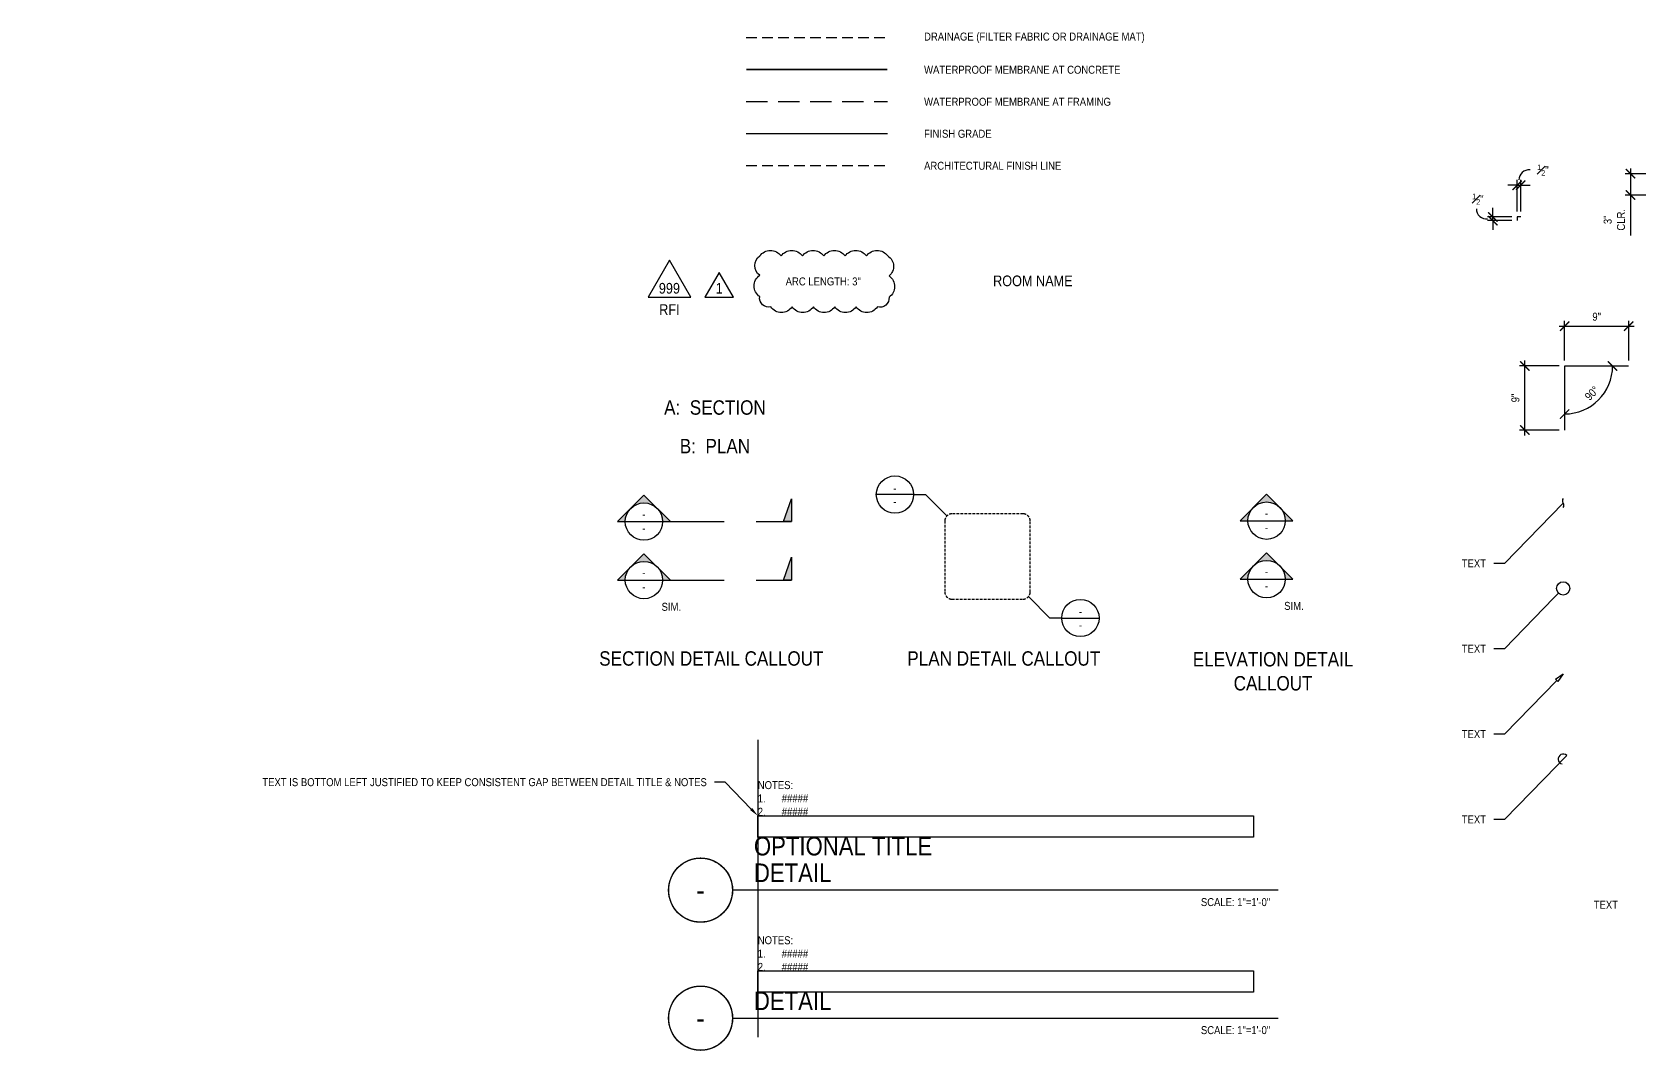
# Model space of a CAD drawing. Header units: inches. Extents: x -2661 to 42767, y -1222 to 9099.
# Drawn here: x 9512.8 to 9738.8, y 1548.8 to 1692.1 of the extents above; entities that cross this region are included whole.
import ezdxf
from ezdxf import colors
from ezdxf.entities.mleader import LeaderData, LeaderLine
from ezdxf.enums import TextEntityAlignment as Align
from ezdxf.math import Vec2, Vec3

# ---------------------------------------------------------------- set-up
doc = ezdxf.new("R2010")
doc.units = ezdxf.units.IN
doc.header["$LTSCALE"] = 12
doc.header["$MEASUREMENT"] = 0
doc.header["$PDMODE"] = 3
for name, pattern in [('HIDDEN', [0.375, 0.25, -0.125]), ('HIDDEN2', [0.1875, 0.125, -0.0625]), ('PHANTOM2', [1.25, 0.625, -0.125, 0.125, -0.125, 0.125, -0.125])]:
    doc.linetypes.add(name, pattern=pattern)
doc.layers.get('0').update_dxf_attribs({"linetype": 'CONTINUOUS'})
doc.layers.get('DefPoints').update_dxf_attribs({"color": 251, "linetype": 'CONTINUOUS'})
doc.layers.add('DESIGNER COMMENTS', color=221, linetype='CONTINUOUS', plot=False)
for name, color, linetype in [('S-ANNO-DIMS', 2, 'CONTINUOUS'), ('S-ANNO-NOTE', 4, 'CONTINUOUS'), ('S-ANNO-NOTE-EXIST', 251, 'CONTINUOUS'), ('S-ANNO-SYMB', 4, 'CONTINUOUS'), ('S-ARCH-FINISHES', 1, 'HIDDEN2'), ('S-DETL-SYMB', 4, 'CONTINUOUS'), ('S-GRADE', 3, 'CONTINUOUS'), ('S-MEMBRANE', 6, 'HIDDEN'), ('S-REV-1', 2, 'CONTINUOUS'), ('S-REV-DELTA', 2, 'CONTINUOUS'), ('S-ROOM-NAME', 251, 'CONTINUOUS')]:
    doc.layers.add(name, color=color, linetype=linetype)
doc.layers.add('S-ANNO-NONPLOT', color=253, linetype='CONTINUOUS', plot=False, transparency=0.5)
doc.styles.add('Arial', font='arial.ttf', dxfattribs={"width": 0.85})
doc.dimstyles.new('DIM-12_Se', dxfattribs={"dimscale": 12, "dimtxt": 0.09375, "dimasz": 0.109375, "dimexe": 0.0625, "dimexo": 0.0625, "dimgap": 0.0625, "dimtad": 1, "dimdec": 4, "dimzin": 11, "dimdsep": 46, "dimlunit": 4, "dimtxsty": 'Arial', "dimblk": 'ARCHTICK', "dimcen": 0.125, "dimdle": 0.0625, "dimclrd": 256, "dimclre": 256, "dimclrt": 4, "dimadec": 0, "dimazin": 0, "dimtfac": 0.75, "dimtdec": 4, "dimtmove": 0, "dimatfit": 3, "dimfxl": 1, "dimfrac": 1, "dimtolj": 1, "dimtzin": 0, "dimarcsym": 0})

# ---------------------------------------------------------------- blocks, each defined once
blk = doc.blocks.new('_ARCHTICK')
at = {"color": 0, "linetype": 'ByBlock', "const_width": 0.15}
blk.add_lwpolyline([(-0.5, -0.5), (0.5, 0.5)], dxfattribs=at)
blk = doc.blocks.new('*D733')
at = {"layer": 'DefPoints', "color": 0, "transparency": 16777216}
for p in [(9718.15, 1666.08), (9721.57, 1666.08), (9721.57, 1665.58)]:
    blk.add_point(p, dxfattribs=at)
at = {"layer": 'S-ANNO-DIMS', "lineweight": -2, "transparency": 16777216}
for p, q in [((9720.82, 1666.08), (9717.4, 1666.08)), ((9718.15, 1666.08), (9718.15, 1667.39)), ((9718.15, 1665.58), (9718.15, 1666.08)), ((9720.82, 1665.58), (9717.4, 1665.58)), ((9718.15, 1665.58), (9718.15, 1664.27))]:
    blk.add_line(p, q, dxfattribs=at)
at = {"layer": 'S-ANNO-DIMS', "lineweight": -2, "transparency": 16777216, "xscale": 1.3125, "yscale": 1.3125, "zscale": 1.3125}
for p, rotation in [((9718.15, 1666.08), 270), ((9718.15, 1665.58), 90)]:
    blk.add_blockref('_ARCHTICK', p, dxfattribs=dict(at, rotation=rotation))
blk = doc.blocks.new('*D734')
at = {"layer": 'DefPoints', "color": 0, "transparency": 16777216}
for p in [(9722.07, 1670.54), (9721.57, 1666.08), (9722.07, 1666.08)]:
    blk.add_point(p, dxfattribs=at)
at = {"layer": 'S-ANNO-DIMS', "lineweight": -2, "transparency": 16777216}
for p, q in [((9721.57, 1670.54), (9720.26, 1670.54)), ((9721.57, 1666.83), (9721.57, 1671.29)), ((9721.57, 1670.54), (9722.07, 1670.54)), ((9722.07, 1666.83), (9722.07, 1671.29)), ((9722.07, 1670.54), (9723.38, 1670.54))]:
    blk.add_line(p, q, dxfattribs=at)
at = {"layer": 'S-ANNO-DIMS', "lineweight": -2, "transparency": 16777216, "xscale": 1.3125, "yscale": 1.3125, "zscale": 1.3125}
blk.add_blockref('_ARCHTICK', (9721.57, 1670.54), dxfattribs=at)
at = {"layer": 'S-ANNO-DIMS', "lineweight": -2, "transparency": 16777216, "xscale": 1.3125, "yscale": 1.3125, "zscale": 1.3125, "rotation": 180}
blk.add_blockref('_ARCHTICK', (9722.07, 1670.54), dxfattribs=at)
blk = doc.blocks.new('_Integral')
at = {"color": 0, "linetype": 'ByBlock', "lineweight": -2}
for centre, start, end in [((0.44, -0.09), 102, 168), ((-0.44, 0.09), 282, 348)]:
    blk.add_arc(centre, 0.454, start, end, dxfattribs=at)
blk = doc.blocks.new('_DotBlank')
at = {"color": 0, "lineweight": -2}
blk.add_line((-0.5, 0), (-1, 0), dxfattribs=at)
blk.add_circle((0, 0), 0.5, dxfattribs=at)
blk = doc.blocks.new('_ClosedBlank')
at = {"color": 0, "linetype": 'ByBlock', "lineweight": -2}
for p, q in [((-1, 0.17), (0, 0)), ((-1, 0.17), (-1, -0.17)), ((0, 0), (-1, -0.17))]:
    blk.add_line(p, q, dxfattribs=at)
blk = doc.blocks.new('ARROW-LOOP')
at = {"color": 0}
blk.add_lwpolyline([(-1.81, 0), (0.54, 0, 1.317177), (-0.46, -0.28)], format="xyb", dxfattribs=at)
blk = doc.blocks.new('*D739')
at = {"layer": 'DefPoints', "color": 0, "transparency": 16777216}
for p in [(9722.65, 1645.13), (9728.25, 1645.13), (9728.25, 1636.13)]:
    blk.add_point(p, dxfattribs=at)
at = {"layer": 'S-ANNO-DIMS', "lineweight": -2, "transparency": 16777216}
for p, q in [((9722.65, 1635.38), (9722.65, 1645.88)), ((9727.5, 1645.13), (9721.9, 1645.13)), ((9727.5, 1636.13), (9721.9, 1636.13))]:
    blk.add_line(p, q, dxfattribs=at)
at = {"layer": 'S-ANNO-DIMS', "lineweight": -2, "transparency": 16777216, "xscale": 1.3125, "yscale": 1.3125, "zscale": 1.3125}
for p, rotation in [((9722.65, 1645.13), 90), ((9722.65, 1636.13), 270)]:
    blk.add_blockref('_ARCHTICK', p, dxfattribs=dict(at, rotation=rotation))
at = {"layer": 'S-ANNO-DIMS', "color": 4, "transparency": 16777216, "insert": (9721.33, 1640.63), "char_height": 1.125, "attachment_point": 5, "rotation": 90, "style": 'Arial'}
blk.add_mtext('\\A1;9"', dxfattribs=at)
blk = doc.blocks.new('*D740')
at = {"layer": 'DefPoints', "color": 0, "transparency": 16777216}
for p in [(9737.25, 1650.73), (9728.25, 1645.13), (9737.25, 1645.13)]:
    blk.add_point(p, dxfattribs=at)
at = {"layer": 'S-ANNO-DIMS', "lineweight": -2, "transparency": 16777216}
for p, q in [((9727.5, 1650.73), (9738, 1650.73)), ((9728.25, 1645.88), (9728.25, 1651.48)), ((9737.25, 1645.88), (9737.25, 1651.48))]:
    blk.add_line(p, q, dxfattribs=at)
at = {"layer": 'S-ANNO-DIMS', "lineweight": -2, "transparency": 16777216, "xscale": 1.3125, "yscale": 1.3125, "zscale": 1.3125, "rotation": 180}
blk.add_blockref('_ARCHTICK', (9728.25, 1650.73), dxfattribs=at)
at = {"layer": 'S-ANNO-DIMS', "lineweight": -2, "transparency": 16777216, "xscale": 1.3125, "yscale": 1.3125, "zscale": 1.3125}
blk.add_blockref('_ARCHTICK', (9737.25, 1650.73), dxfattribs=at)
at = {"layer": 'S-ANNO-DIMS', "color": 4, "transparency": 16777216, "insert": (9732.75, 1652.05), "char_height": 1.125, "attachment_point": 5, "style": 'Arial'}
blk.add_mtext('\\A1;9"', dxfattribs=at)
blk = doc.blocks.new('*D755')
at = {"layer": 'DefPoints', "color": 0, "transparency": 16777216}
for p in [(9728.25, 1645.13), (9728.25, 1645.13), (9737.25, 1645.13), (9731.62, 1639.29), (9728.25, 1636.13)]:
    blk.add_point(p, dxfattribs=at)
at = {"layer": 'S-ANNO-DIMS', "lineweight": -2, "transparency": 16777216}
blk.add_arc((9728.25, 1645.13), 6.74, 270, 360, dxfattribs=at)
at = {"layer": 'S-ANNO-DIMS', "lineweight": -2, "transparency": 16777216, "xscale": 1.3125, "yscale": 1.3125, "zscale": 1.3125}
for p, rotation in [((9734.99, 1645.13), 89.99999999999584), ((9728.25, 1638.38), 180)]:
    blk.add_blockref('_ARCHTICK', p, dxfattribs=dict(at, rotation=rotation))
at = {"layer": 'S-ANNO-DIMS', "color": 4, "transparency": 16777216, "insert": (9732.08, 1641.3), "char_height": 1.125, "attachment_point": 5, "rotation": 45, "style": 'Arial'}
blk.add_mtext('\\A1;90°', dxfattribs=at)
blk = doc.blocks.new('*D741')
at = {"layer": 'DefPoints', "color": 0, "transparency": 16777216}
for p in [(9741.45, 1672.17), (9737.51, 1669.17), (9741.45, 1669.17)]:
    blk.add_point(p, dxfattribs=at)
at = {"layer": 'S-ANNO-DIMS', "lineweight": -2, "transparency": 16777216}
for p, q in [((9737.51, 1672.92), (9737.51, 1669.17)), ((9740.7, 1672.17), (9736.76, 1672.17)), ((9740.7, 1669.17), (9736.76, 1669.17)), ((9737.51, 1669.17), (9737.51, 1663.5))]:
    blk.add_line(p, q, dxfattribs=at)
at = {"layer": 'S-ANNO-DIMS', "lineweight": -2, "transparency": 16777216, "xscale": 1.3125, "yscale": 1.3125, "zscale": 1.3125}
for p, rotation in [((9737.51, 1672.17), 90), ((9737.51, 1669.17), 270)]:
    blk.add_blockref('_ARCHTICK', p, dxfattribs=dict(at, rotation=rotation))
at = {"layer": 'S-ANNO-DIMS', "color": 4, "transparency": 16777216, "insert": (9735.24, 1665.68), "char_height": 1.125, "attachment_point": 5, "rotation": 90, "style": 'Arial'}
blk.add_mtext('\\A1;3"\\PCLR.', dxfattribs=at)
blk = doc.blocks.new('REV DELTA')
blk.add_lwpolyline([(2, 0), (0, 3.46), (-2, 0)], close=True)
at = {"style": 'Arial', "width": 0.85}
blk.add_attdef('1', text='', height=1.5, dxfattribs=at).set_placement((0, 1.23), align=Align.MIDDLE)
blk = doc.blocks.new('RevDelta_CA')
blk.add_lwpolyline([(12, 0), (0, 20.79), (-12, 0)], close=True)
at = {"style": 'Arial', "width": 0.85}
for tag, p in [('NUMBER', (0, 4.92)), ('TYPE', (0, -7.08))]:
    blk.add_attdef(tag, text='', height=6, dxfattribs=at).set_placement(p, align=Align.MIDDLE_CENTER)
blk = doc.blocks.new('*U545')
at = {"layer": 'S-ANNO-SYMB', "color": 4, "linetype": 'ByBlock'}
blk.add_lwpolyline([(-24, 20), (-24, -20, 0.414214), (-20, -24), (20, -24, 0.414214), (24, -20), (24, 20, 0.414214), (20, 24), (-20, 24, 0.414214)], format="xyb", close=True, dxfattribs=at)
blk = doc.blocks.new('*U642')
at = {"layer": 'S-ANNO-SYMB', "color": 4}
blk.add_lwpolyline([(-18.72, 12), (-39.7, 12)], dxfattribs=at)
at = {"layer": 'S-ANNO-SYMB', "color": 2}
blk.add_lwpolyline([(-18.72, 12), (-12, 12), (0, 0)], dxfattribs=at)
at = {"layer": 'S-ANNO-SYMB', "color": 4}
blk.add_circle((-29.21, 12), 10.49, dxfattribs=at)
at = {"layer": 'S-ANNO-NOTE', "style": 'Arial', "width": 0.85}
blk.add_attdef('DETAILNO.', text='', height=4.5, dxfattribs=at).set_placement((-29.21, 12), align=Align.BOTTOM_CENTER)
blk.add_attdef('SHEETNO.', text='', height=4.5, dxfattribs=at).set_placement((-29.21, 8), align=Align.MIDDLE_CENTER)
blk = doc.blocks.new('*U643')
at = {"layer": 'S-ANNO-SYMB', "color": 2}
blk.add_lwpolyline([(18.72, -12), (12, -12), (0, 0)], dxfattribs=at)
at = {"layer": 'S-ANNO-SYMB', "color": 4}
blk.add_lwpolyline([(18.72, -12), (39.7, -12)], dxfattribs=at)
blk.add_circle((29.21, -12), 10.49, dxfattribs=at)
at = {"layer": 'S-ANNO-NOTE', "style": 'Arial', "width": 0.85}
blk.add_attdef('DETAILNO.', text='', height=4.5, dxfattribs=at).set_placement((29.22, -12), align=Align.BOTTOM_CENTER)
blk.add_attdef('SHEETNO.', text='', height=4.5, dxfattribs=at).set_placement((29.01, -16), align=Align.MIDDLE_CENTER)
blk = doc.blocks.new('*U1251')
h = blk.add_hatch(color=256)
edge = h.paths.add_edge_path()
edge.add_line((0.219, 0), (0.309, 0))
edge.add_line((0.309, 0), (0, 0.309))
edge.add_line((0, 0.309), (-0.309, 0))
edge.add_line((-0.309, 0), (-0.219, 0))
edge.add_arc((0, 0), 0.219, 0, 180, ccw=False)
blk.add_line((-0.219, 0), (0.219, 0))
at = {"color": 0, "linetype": 'PHANTOM2'}
for p, q in [((0.312, 0), (0.938, 0)), ((1.316, 0), (1.729, 0))]:
    blk.add_line(p, q, dxfattribs=at)
blk.add_lwpolyline([(0.219, 0), (0.309, 0), (0, 0.309), (-0.309, 0), (-0.219, 0, -1)], format="xyb", close=True)
blk.add_lwpolyline([(1.633, 0), (1.729, 0.267), (1.729, 0)], close=True)
blk.add_circle((0, 0), 0.219)
blk.add_solid([(1.729, 0.267), (1.633, 0), (1.729, 0)])
at = {"style": 'Arial', "width": 0.85, "flags": 8}
blk.add_attdef('VIEWNUMBER', text='', height=0.0938, dxfattribs=at).set_placement((0, 0.011), align=Align.BOTTOM_CENTER)
blk.add_attdef('SHEETNUMBER', text='', height=0.0938, dxfattribs=at).set_placement((0, -0.032), align=Align.TOP_CENTER)
blk.add_attdef('SIM/TYP', (0.206, -0.36), '', height=0.0938, dxfattribs=at)
blk = doc.blocks.new('*U1252')
h = blk.add_hatch(color=256)
edge = h.paths.add_edge_path()
edge.add_line((0.219, 0), (0.309, 0))
edge.add_line((0.309, 0), (0, 0.309))
edge.add_line((0, 0.309), (-0.309, 0))
edge.add_line((-0.309, 0), (-0.219, 0))
edge.add_arc((0, 0), 0.219, 0, 180, ccw=False)
blk.add_line((-0.219, 0), (0.219, 0))
blk.add_lwpolyline([(0.219, 0), (0.309, 0), (0, 0.309), (-0.309, 0), (-0.219, 0, -1)], format="xyb", close=True)
blk.add_circle((0, 0), 0.219)
at = {"style": 'Arial', "width": 0.85, "flags": 8}
blk.add_attdef('VIEWNUMBER', text='', height=0.0938, dxfattribs=at).set_placement((0, 0.011), align=Align.BOTTOM_CENTER)
blk.add_attdef('SHEETNUMBER', text='', height=0.0938, dxfattribs=at).set_placement((0, -0.032), align=Align.TOP_CENTER)
blk = doc.blocks.new('*U654')
at = {"const_width": 0.188}
for points in [[(-4.5, 0, -1), (4.5, 0, 3.732051)], [(-4.5, 0, 1), (4.5, 0, -3.732051)]]:
    blk.add_lwpolyline(points, format="xyb", dxfattribs=at)
blk.add_lwpolyline([(4.5, 0), (81.21, 0)], dxfattribs=at)
blk.add_circle((0, 0), 4.5)
at = {"style": 'Arial', "width": 0.85}
for tag, p in [('DWG_TITLE_1', (7.5, 6.19)), ('DWG_TITLE_2', (7.5, 2.44))]:
    blk.add_attdef(tag, text='', height=2.62, dxfattribs=at).set_placement(p, align=Align.MIDDLE_LEFT)
blk.add_attdef('#', text='', height=3, dxfattribs=at).set_placement((0, 0), align=Align.MIDDLE_CENTER)
blk.add_attdef('SCALE', text='', height=1.12, dxfattribs=at).set_placement((80.08, -1.12), align=Align.TOP_RIGHT)

msp = doc.modelspace()

# ---------------------------------------------------------------- linework, layer by layer
at = {"layer": 'DESIGNER COMMENTS'}
for p, q in [((9614.80766, 1592.55624), (9614.80766, 1568.7861)), ((9614.80766, 1574.55624), (9614.80766, 1550.7861))]:
    msp.add_line(p, q, dxfattribs=at)
for points in [[(9614.80766, 1581.89463), (9684.51676, 1581.89463), (9684.51676, 1578.89463), (9614.80766, 1578.89463)], [(9614.80766, 1560.07753), (9684.51676, 1560.07753), (9684.51676, 1557.07753), (9614.80766, 1557.07753)]]:
    msp.add_lwpolyline(points, close=True, dxfattribs=at)
at = {"layer": 'S-ANNO-DIMS'}
for centre, start, end in [((9723.2264, 1671.29817), 83.5851216, 180.5344352), ((9717.25372, 1667.20888), 179.4655648, 276.4148784)]:
    msp.add_arc(centre, 1.40586, start, end, dxfattribs=at)
at = {"layer": 'S-ANNO-NONPLOT'}
for points in [[(9722.07133, 1666.08019), (9721.57133, 1666.08019), (9721.57133, 1665.58019)], [(9737.24843, 1645.12794), (9728.24843, 1645.12794), (9728.24843, 1636.12794)]]:
    msp.add_lwpolyline(points, dxfattribs=at)
at = {"layer": 'S-ARCH-FINISHES'}
msp.add_line((9613.18669, 1673.30442), (9633.0256, 1673.30442), dxfattribs=at)
at = {"layer": 'S-GRADE'}
msp.add_line((9613.18669, 1677.80442), (9633.0256, 1677.80442), dxfattribs=at)
at = {"layer": 'S-MEMBRANE', "color": 2, "linetype": 'HIDDEN2'}
msp.add_line((9613.18669, 1691.30442), (9633.0256, 1691.30442), dxfattribs=at)
at = {"layer": 'S-MEMBRANE'}
msp.add_line((9613.18669, 1682.30442), (9633.0256, 1682.30442), dxfattribs=at)
at = {"layer": 'S-MEMBRANE', "color": 4, "linetype": 'HIDDEN2', "const_width": 0.25}
msp.add_lwpolyline([(9613.18669, 1686.80442), (9633.0256, 1686.80442)], dxfattribs=at)
at = {"layer": 'S-REV-1'}
msp.add_lwpolyline([(9615.08198, 1660.59848, -0.52056705), (9618.08198, 1660.59848, -0.52056705), (9621.08198, 1660.59848, -0.52056705), (9624.08198, 1660.59848, -0.52056705), (9627.08198, 1660.59848, -0.52056705), (9630.08198, 1660.59848, -0.52056705), (9633.08198, 1660.59848, -0.52056705), (9633.27047, 1657.78697, -0.52056705), (9633.27047, 1654.78697, -0.52056705), (9631.6301, 1653.42734, -0.52056705), (9628.6301, 1653.42734, -0.52056705), (9625.6301, 1653.42734, -0.52056705), (9622.6301, 1653.42734, -0.52056705), (9619.6301, 1653.42734, -0.52056705), (9616.6301, 1653.42734, -0.52056705), (9615.08198, 1654.87922, -0.52056705), (9615.08198, 1657.87922, -0.52056705)], format="xyb", close=True, dxfattribs=at)

# ---------------------------------------------------------------- block references
at = {"layer": 'S-ANNO-NOTE'}
for p, values in [((9606.76789, 1571.43556), {'#': '-', 'DWG_TITLE_1': 'OPTIONAL TITLE', 'DWG_TITLE_2': 'DETAIL', 'SCALE': 'SCALE: 1"=1\'-0"'}), ((9606.76789, 1553.43556), {'#': '-', 'DWG_TITLE_2': 'DETAIL', 'SCALE': 'SCALE: 1"=1\'-0"'})]:
    msp.add_blockref('*U654', p, dxfattribs=at).add_auto_attribs(values)
at = {"layer": 'S-DETL-SYMB', "xscale": 0.25, "yscale": 0.25, "zscale": 0.25}
msp.add_blockref('*U642', (9641.39931, 1624.05437), dxfattribs=at).add_auto_attribs({'DETAILNO.': '-', 'SHEETNO.': '-'})
at = {"layer": 'S-DETL-SYMB', "color": 2}
ref = msp.add_blockref('*U1251', (9598.80964, 1623.25299), dxfattribs=dict(at, xscale=12, yscale=12, zscale=12))
ref.add_attrib('VIEWNUMBER', '-', dxfattribs={"layer": '0', "height": 1.125, "style": 'Arial', "width": 0.85, "flags": 8}).set_placement((9598.80964, 1623.38307), align=Align.BOTTOM_CENTER)
ref.add_attrib('SHEETNUMBER', '-', dxfattribs={"layer": '0', "height": 1.125, "style": 'Arial', "width": 0.85, "flags": 8}).set_placement((9598.80964, 1622.86348), align=Align.TOP_CENTER)
at = {"layer": 'S-DETL-SYMB', "color": 2, "xscale": 12, "yscale": 12, "zscale": 12}
msp.add_blockref('*U1252', (9686.34112, 1623.38307), dxfattribs=at).add_auto_attribs({'VIEWNUMBER': '-', 'SHEETNUMBER': '-'})
at = {"layer": 'S-DETL-SYMB', "linetype": 'HIDDEN2', "xscale": 0.25, "yscale": 0.25, "zscale": 0.25}
msp.add_blockref('*U545', (9647.10642, 1618.34726), dxfattribs=at)
at = {"layer": 'S-DETL-SYMB', "color": 2}
ref = msp.add_blockref('*U1251', (9598.80964, 1615.03456), dxfattribs=dict(at, xscale=12, yscale=12, zscale=12))
ref.add_attrib('VIEWNUMBER', '-', dxfattribs={"layer": '0', "height": 1.125, "style": 'Arial', "width": 0.85, "flags": 8}).set_placement((9598.80964, 1615.16464), align=Align.BOTTOM_CENTER)
ref.add_attrib('SHEETNUMBER', '-', dxfattribs={"layer": '0', "height": 1.125, "style": 'Arial', "width": 0.85, "flags": 8}).set_placement((9598.80964, 1614.64505), align=Align.TOP_CENTER)
ref.add_attrib('SIM/TYP', 'SIM.', (9601.28456, 1610.71129), dxfattribs={"layer": '0', "height": 1.125, "style": 'Arial', "width": 0.85})
ref = msp.add_blockref('*U1252', (9686.34112, 1615.16464), dxfattribs=dict(at, xscale=12, yscale=12, zscale=12))
ref.add_attrib('VIEWNUMBER', '-', dxfattribs={"layer": '0', "height": 1.125, "style": 'Arial', "width": 0.85, "flags": 8}).set_placement((9686.34112, 1615.29473), align=Align.BOTTOM_CENTER)
ref.add_attrib('SHEETNUMBER', '-', dxfattribs={"layer": '0', "height": 1.125, "style": 'Arial', "width": 0.85, "flags": 8}).set_placement((9686.34112, 1614.77513), align=Align.TOP_CENTER)
ref.add_attrib('SIM/TYP', 'SIM.', (9688.81604, 1610.84137), dxfattribs={"layer": '0', "height": 1.125, "style": 'Arial', "width": 0.85})
at = {"layer": 'S-DETL-SYMB'}
ref = msp.add_blockref('*U643', (9652.86747, 1612.69857), dxfattribs=dict(at, xscale=0.25, yscale=0.25, zscale=0.25))
ref.add_attrib('DETAILNO.', '-', dxfattribs={"layer": 'S-ANNO-NOTE', "height": 1.125, "style": 'Arial', "width": 0.85}).set_placement((9660.17022, 1609.69857), align=Align.BOTTOM_CENTER)
ref.add_attrib('SHEETNO.', '-', dxfattribs={"layer": 'S-ANNO-NOTE', "height": 1.125, "style": 'Arial', "width": 0.85}).set_placement((9660.17022, 1608.69962), align=Align.MIDDLE_CENTER)
at = {"layer": 'S-REV-DELTA', "xscale": 0.25, "yscale": 0.25, "zscale": 0.25}
msp.add_blockref('RevDelta_CA', (9602.3859, 1654.82682), dxfattribs=at).add_auto_attribs({'NUMBER': '999', 'TYPE': 'RFI'})
at = {"layer": 'S-REV-DELTA'}
msp.add_blockref('REV DELTA', (9609.38604, 1654.82682), dxfattribs=at).add_auto_attribs({'1': '1'})

# ---------------------------------------------------------------- texts
at = {"layer": 'S-ANNO-DIMS', "color": 4, "char_height": 1.125, "style": 'Arial'}
for insert, width, attachment_point in [((9724.38968, 1673.45888), 22.5039397, 1), ((9716.85377, 1669.37154), 22.5302798, 3)]:
    msp.add_mtext('\\A1;{\\H0.7x;\\S1#2;}"', dxfattribs=dict(at, insert=insert, width=width, attachment_point=attachment_point))
at = {"layer": 'S-ANNO-NOTE', "color": 191, "style": 'Arial'}
for s, insert, char_height, width, attachment_point in [('DRAINAGE (FILTER FABRIC OR DRAINAGE MAT)', (9638.18937, 1691.2752), 1.125, 42.2074881, 4), ('WATERPROOF MEMBRANE AT CONCRETE', (9638.18937, 1686.7752), 1.125, 42.2074881, 4), ('WATERPROOF MEMBRANE AT FRAMING', (9638.18937, 1682.2752), 1.125, 42.2074881, 4), ('FINISH GRADE', (9638.18937, 1677.7752), 1.125, 42.2074881, 4), ('ARCHITECTURAL FINISH LINE', (9638.18937, 1673.2752), 1.125, 42.2074881, 4), ('ELEVATION DETAIL CALLOUT', (9687.25898, 1599.48172), 2.025, 23.0500989, 8)]:
    msp.add_mtext(s, dxfattribs=dict(at, insert=insert, char_height=char_height, width=width, attachment_point=attachment_point))
at = {"layer": 'S-ANNO-NOTE', "char_height": 1.125, "style": 'Arial'}
for s, insert, width, attachment_point in [('ARC LENGTH: 3"', (9624.01286, 1657.01291), 29.4226747, 5), ('NOTES:\\P\\pxi-3,l3,t3;1.^I#####\\P2.^I#####', (9614.80766, 1581.89463), 68.9394393, 7), ('NOTES:\\P\\pxi-3,l3,t3;1.^I#####\\P2.^I#####', (9614.80766, 1560.07753), 68.9394393, 7)]:
    msp.add_mtext(s, dxfattribs=dict(at, insert=insert, width=width, attachment_point=attachment_point))
at = {"layer": 'S-ANNO-NOTE', "color": 6, "char_height": 2.025, "width": 31.0800653, "attachment_point": 8, "style": 'Arial'}
for s, insert in [('A:  SECTION', (9608.78782, 1638.2504)), ('B:  PLAN', (9608.78782, 1632.85383))]:
    msp.add_mtext(s, dxfattribs=dict(at, insert=insert))
at = {"layer": 'S-ANNO-NOTE', "color": 191, "char_height": 2.025, "attachment_point": 8, "style": 'Arial'}
for s, insert in [('SECTION DETAIL CALLOUT', (9608.28227, 1602.96675)), ('PLAN DETAIL CALLOUT', (9649.39754, 1602.96675))]:
    msp.add_mtext(s, dxfattribs=dict(at, insert=insert))
at = {"layer": 'S-ANNO-NOTE-EXIST', "insert": (9734.04311, 1569.37763), "char_height": 1.125, "width": 8.9172865, "attachment_point": 5, "style": 'Arial'}
msp.add_mtext('TEXT', dxfattribs=at)
at = {"layer": 'S-ROOM-NAME', "insert": (9653.48601, 1657.08845), "char_height": 1.5, "width": 11.1819065, "attachment_point": 5, "style": 'Arial'}
msp.add_mtext('ROOM NAME', dxfattribs=at)

# ---------------------------------------------------------------- dimensions: what is measured, and where the dimension line sits
at = {"layer": 'S-ANNO-DIMS'}
dim = msp.add_linear_dim(base=(9737.50917, 1669.16923), p1=(9741.45294, 1672.16923), p2=(9741.45294, 1669.16923), angle=90, text='<>\\PCLR.', dimstyle='DIM-12_Se', dxfattribs=at)
dim.commit()
dim.dimension.update_dxf_attribs({"geometry": '*D741', "text_midpoint": (9735.23768, 1665.67627)})
dim = msp.add_linear_dim(base=(9722.07133, 1670.53674), p1=(9721.57133, 1666.08019), p2=(9722.07133, 1666.08019), text=' ', dimstyle='DIM-12_Se', dxfattribs=at)
dim.commit()
dim.dimension.update_dxf_attribs({"geometry": '*D734', "text_midpoint": (9721.82133, 1670.53674), "dimtype": 160})
dim = msp.add_linear_dim(base=(9718.15449, 1666.08019), p1=(9721.57133, 1665.58019), p2=(9721.57133, 1666.08019), angle=90, text=' ', dimstyle='DIM-12_Se', dxfattribs=at)
dim.commit()
dim.dimension.update_dxf_attribs({"geometry": '*D733', "text_midpoint": (9718.15449, 1665.83019), "dimtype": 160})
for base, p1, p2, angle, picture, middle in [((9737.24843, 1650.72657), (9728.24843, 1645.12794), (9737.24843, 1645.12794), 180, '*D740', (9732.74843, 1652.05097)), ((9722.6498, 1645.12794), (9728.24843, 1636.12794), (9728.24843, 1645.12794), 270, '*D739', (9721.32541, 1640.62794))]:
    dim = msp.add_linear_dim(base=base, p1=p1, p2=p2, angle=angle, dimstyle='DIM-12_Se', dxfattribs=at)
    dim.commit()
    dim.dimension.update_dxf_attribs({"geometry": picture, "text_midpoint": middle})
dim = msp.add_angular_dim_2l(base=(9731.62012, 1639.28801), line1=((9737.24843, 1645.12794), (9728.24843, 1645.12794)), line2=((9728.24843, 1645.12794), (9728.24843, 1636.12794)), dimstyle='DIM-12_Se', dxfattribs=at)
dim.commit()
dim.dimension.update_dxf_attribs({"geometry": '*D755', "text_midpoint": (9732.08023, 1641.29614)})

# ---------------------------------------------------------------- leaders
at = {"layer": 'S-ANNO-NOTE'}
ml = msp.add_multileader_mtext('Standard', dxfattribs=at)
ml.set_content('TEXT', color=4, style='Arial')
ml.set_leader_properties(color=2)
ml.set_arrow_properties(name='INTEGRAL')
ml.build(insert=Vec2(0, 0))
ml.multileader.update_dxf_attribs({"dogleg_length": 0.36, "arrow_head_size": 1.3125, "scale": 12})
ctx = ml.context
ctx.base_point, ctx.scale, ctx.char_height, ctx.arrow_head_size, ctx.landing_gap_size, ctx.plane_origin = Vec3(9791.09161, 1617.37763), 12, 1.125, 1.3125, 1.08, Vec3(9842.97595, 1915.71245)
ctx.text_align_type = 2
notes = []
notes.append((ctx, [(0, (1, 1, 0), (9798.10761, 1617.37763), (-1, 0), 1.5, [(0, [(9806.37885, 1625.64887)], 0, [])])]))
ctx.mtext.insert, ctx.mtext.width, ctx.mtext.alignment, ctx.mtext.flow_direction = Vec3(9795.52761, 1617.94013), 20, 3, 5
ml = msp.add_multileader_mtext('Standard', dxfattribs=at)
ml.set_content('\\A1;{\\C4;MAKE SURE THIS ARROW SIZE IS \\H0.7x;\\S5#32;\\H1.4286x;" ONLY FOR 4x, 8x AND 12x SCALE FACTORS}', color=4, style='Arial')
ml.set_leader_properties(color=2)
ml.set_arrow_properties(name='DOTBLANK')
ml.build(insert=Vec2(0, 0))
ml.multileader.update_dxf_attribs({"dogleg_length": 0.36, "arrow_head_size": 1.875, "scale": 12})
ctx = ml.context
ctx.base_point, ctx.scale, ctx.char_height, ctx.arrow_head_size, ctx.landing_gap_size, ctx.plane_origin = Vec3(9774.504, 1605.37763), 12, 1.125, 1.875, 1.08, Vec3(9841.67821, 1903.71245)
ctx.text_align_type = 2
notes.append((ctx, [(0, (1, 1, 0), (9798.10761, 1605.37763), (-1, 0), 1.5, [(0, [(9806.37885, 1613.64887)], 0, [])])]))
ctx.mtext.insert, ctx.mtext.width, ctx.mtext.defined_height, ctx.mtext.alignment, ctx.mtext.flow_direction = Vec3(9795.52761, 1605.94972), 20, 3.77427, 3, 5
ml = msp.add_multileader_mtext('Standard', dxfattribs=at)
ml.set_content('\\A1;{\\C4;(\\H0.7x;\\S7#64;\\H1.4286x;"x12) = ARROW SIZE 1\\H0.7x;\\S5#16;\\H1.4286x;"\\P(\\H0.7x;\\S3#32;\\H1.4286x;"x12) = TEXT HEIGHT 1\\H0.7x;\\S1#8;\\H1.4286x;"}', color=4, style='Arial')
ml.set_leader_properties(color=2)
ml.build(insert=Vec2(0, 0))
ml.multileader.update_dxf_attribs({"dogleg_length": 0.36, "arrow_head_size": 1.3125, "scale": 12})
ctx = ml.context
ctx.base_point, ctx.scale, ctx.char_height, ctx.arrow_head_size, ctx.landing_gap_size, ctx.plane_origin = Vec3(9776.15469, 1593.37763), 12, 1.125, 1.3125, 1.08, Vec3(9842.97595, 1891.71245)
ctx.text_align_type = 2
notes.append((ctx, [(0, (1, 1, 0), (9798.10761, 1593.37763), (-1, 0), 1.5, [(0, [(9806.37885, 1601.64887)], 0, [])])]))
ctx.mtext.insert, ctx.mtext.width, ctx.mtext.alignment, ctx.mtext.flow_direction = Vec3(9795.52761, 1594.10551), 20, 3, 5
ml = msp.add_multileader_mtext('Standard', dxfattribs=at)
ml.set_content('TEXT', color=4, style='Arial')
ml.set_leader_properties(color=2)
ml.set_arrow_properties(name='ARROW-LOOP')
ml.build(insert=Vec2(0, 0))
ml.multileader.update_dxf_attribs({"dogleg_length": 0.36, "arrow_head_size": 1.3125, "scale": 12})
ctx = ml.context
ctx.base_point, ctx.scale, ctx.char_height, ctx.arrow_head_size, ctx.landing_gap_size, ctx.plane_origin = Vec3(9791.09161, 1581.37763), 12, 1.125, 1.3125, 1.08, Vec3(9842.97595, 1879.71245)
ctx.text_align_type = 2
notes.append((ctx, [(0, (1, 1, 0), (9798.10761, 1581.37763), (-1, 0), 1.5, [(0, [(9806.37885, 1589.64887)], 0, [])])]))
ctx.mtext.insert, ctx.mtext.width, ctx.mtext.alignment, ctx.mtext.flow_direction = Vec3(9795.52761, 1581.94013), 20, 3, 5
ml = msp.add_multileader_mtext('Standard', dxfattribs=at)
ml.set_content('\\A1;{\\C256;TEXT IS BOTTOM LEFT JUSTIFIED TO KEEP CONSISTENT GAP BETWEEN DETAIL TITLE & NOTES}', color=4, style='Arial')
ml.set_leader_properties(color=2)
ml.build(insert=Vec2(0, 0))
ml.multileader.update_dxf_attribs({"dogleg_length": 0.36, "arrow_head_size": 1.3125, "scale": 12})
ctx = ml.context
ctx.base_point, ctx.scale, ctx.char_height, ctx.arrow_head_size, ctx.landing_gap_size, ctx.plane_origin = Vec3(9584.77257, 1586.60491), 12, 1.125, 1.3125, 1.08, Vec3(9645.96297, 1860.48908)
ctx.text_align_type = 2
notes.append((ctx, [(0, (1, 1, 0), (9610.22476, 1586.60491), (-1, 0), 1.5, [(0, [(9614.80766, 1581.89463)], 0, [])])]))
ctx.mtext.insert, ctx.mtext.width, ctx.mtext.defined_height, ctx.mtext.alignment, ctx.mtext.flow_direction = Vec3(9607.64476, 1587.18046), 21.8386673, 6.3354, 3, 5
ml = msp.add_multileader_mtext('Standard', dxfattribs=at)
ml.set_content('TEXT', color=4, style='Arial')
ml.set_leader_properties(color=2)
ml.build(insert=Vec2(0, 0))
ml.multileader.update_dxf_attribs({"dogleg_length": 21.88349, "arrow_head_size": 1.3125, "scale": 12})
ctx = ml.context
ctx.base_point, ctx.scale, ctx.char_height, ctx.arrow_head_size, ctx.landing_gap_size, ctx.plane_origin = Vec3(9791.09161, 1569.37763), 12, 1.125, 1.3125, 1.08, Vec3(9853.78457, 2009.43868)
ctx.text_align_type = 2
notes.append((ctx, [(0, (1, 1, 0), (9798.10761, 1569.37763), (-1, 0), 1.5, [(0, [(9806.37885, 1569.37763), (9802.24323, 1573.51325)], 0, [])])]))
ctx.mtext.insert, ctx.mtext.width, ctx.mtext.alignment, ctx.mtext.flow_direction = Vec3(9795.52761, 1569.94013), 20, 3, 5
ml = msp.add_multileader_mtext('Standard', dxfattribs=at)
ml.set_content('TEXT', color=4, style='Arial')
ml.set_leader_properties(color=2)
ml.build(insert=Vec2(0, 0))
ml.multileader.update_dxf_attribs({"dogleg_length": 0.36, "arrow_head_size": 1.3125, "scale": 12})
ctx = ml.context
ctx.base_point, ctx.scale, ctx.char_height, ctx.arrow_head_size, ctx.landing_gap_size, ctx.plane_origin = Vec3(9791.09161, 1557.37763), 12, 1.125, 1.3125, 1.08, Vec3(9842.97595, 1855.71245)
ctx.text_align_type = 2
notes.append((ctx, [(0, (1, 1, 0), (9798.10761, 1557.37763), (-1, 0), 1.5, [(1, [(9806.37885, 1565.64887), (9806.37885, 1548.89235)], 0, [])])]))
ctx.mtext.insert, ctx.mtext.width, ctx.mtext.alignment, ctx.mtext.flow_direction = Vec3(9795.52761, 1557.94013), 20, 3, 5
at = {"layer": 'S-ANNO-NOTE-EXIST'}
ml = msp.add_multileader_mtext('Standard', dxfattribs=at)
ml.set_content('{\\C256;TEXT}', color=4, style='Arial')
ml.set_leader_properties(color=256)
ml.set_arrow_properties(name='INTEGRAL')
ml.build(insert=Vec2(0, 0))
ml.multileader.update_dxf_attribs({"dogleg_length": 0.36, "arrow_head_size": 1.3125, "scale": 12})
ctx = ml.context
ctx.base_point, ctx.scale, ctx.char_height, ctx.arrow_head_size, ctx.landing_gap_size, ctx.plane_origin = Vec3(9712.75587, 1617.37763), 12, 1.125, 1.3125, 1.08, Vec3(9763.26462, 1915.71245)
ctx.text_align_type = 2
notes.append((ctx, [(0, (1, 1, 0), (9719.77187, 1617.37763), (-1, 0), 1.5, [(0, [(9728.04311, 1625.86291)], 0, [])])]))
ctx.mtext.insert, ctx.mtext.width, ctx.mtext.alignment, ctx.mtext.flow_direction = Vec3(9717.19187, 1617.94013), 24, 3, 5
ml = msp.add_multileader_mtext('Standard', dxfattribs=at)
ml.set_content('{\\C256;TEXT}', color=4, style='Arial')
ml.set_leader_properties(color=256)
ml.set_arrow_properties(name='DOTBLANK')
ml.build(insert=Vec2(0, 0))
ml.multileader.update_dxf_attribs({"dogleg_length": 0.36, "arrow_head_size": 1.875, "scale": 12})
ctx = ml.context
ctx.base_point, ctx.scale, ctx.char_height, ctx.arrow_head_size, ctx.landing_gap_size, ctx.plane_origin = Vec3(9712.75587, 1605.37763), 12, 1.125, 1.875, 1.08, Vec3(9763.26462, 1903.71245)
ctx.text_align_type = 2
notes.append((ctx, [(0, (1, 1, 0), (9719.77187, 1605.37763), (-1, 0), 1.5, [(0, [(9728.04311, 1613.86291)], 0, [])])]))
ctx.mtext.insert, ctx.mtext.width, ctx.mtext.alignment, ctx.mtext.flow_direction = Vec3(9717.19187, 1605.94013), 24, 3, 5
ml = msp.add_multileader_mtext('Standard', dxfattribs=at)
ml.set_content('{\\C256;TEXT}', color=4, style='Arial')
ml.set_leader_properties(color=256)
ml.set_arrow_properties(name='CLOSEDBLANK')
ml.build(insert=Vec2(0, 0))
ml.multileader.update_dxf_attribs({"dogleg_length": 0.36, "arrow_head_size": 1.3125, "scale": 12})
ctx = ml.context
ctx.base_point, ctx.scale, ctx.char_height, ctx.arrow_head_size, ctx.landing_gap_size, ctx.plane_origin = Vec3(9712.75587, 1593.37763), 12, 1.125, 1.3125, 1.08, Vec3(9763.26462, 1891.71245)
ctx.text_align_type = 2
notes.append((ctx, [(0, (1, 1, 0), (9719.77187, 1593.37763), (-1, 0), 1.5, [(0, [(9728.04311, 1601.86291)], 0, [])])]))
ctx.mtext.insert, ctx.mtext.width, ctx.mtext.alignment, ctx.mtext.flow_direction = Vec3(9717.19187, 1593.94013), 24, 3, 5
ml = msp.add_multileader_mtext('Standard', dxfattribs=at)
ml.set_content('{\\C256;TEXT}', color=4, style='Arial')
ml.set_leader_properties(color=256)
ml.set_arrow_properties(name='ARROW-LOOP')
ml.build(insert=Vec2(0, 0))
ml.multileader.update_dxf_attribs({"dogleg_length": 0.36, "arrow_head_size": 1.3125, "scale": 12})
ctx = ml.context
ctx.base_point, ctx.scale, ctx.char_height, ctx.arrow_head_size, ctx.landing_gap_size, ctx.plane_origin = Vec3(9712.75587, 1581.37763), 12, 1.125, 1.3125, 1.08, Vec3(9763.26462, 1879.71245)
ctx.text_align_type = 2
notes.append((ctx, [(0, (1, 1, 0), (9719.77187, 1581.37763), (-1, 0), 1.5, [(0, [(9728.04311, 1589.86291)], 0, [])])]))
ctx.mtext.insert, ctx.mtext.width, ctx.mtext.alignment, ctx.mtext.flow_direction = Vec3(9717.19187, 1581.94013), 24, 3, 5
for ctx, leaders in notes:
    for number, flags, end, landing, length, lines in leaders:
        leader = LeaderData()
        leader.index, (leader.has_last_leader_line, leader.has_dogleg_vector, leader.attachment_direction) = number, flags
        leader.last_leader_point, leader.dogleg_vector, leader.dogleg_length = Vec3(end), Vec3(landing), length
        for number, points, colour, breaks in lines:
            line = LeaderLine()
            line.index, line.vertices, line.color, line.breaks = number, Vec3.list(points), colors.encode_raw_color(colour), breaks
            leader.lines.append(line)
        ctx.leaders.append(leader)

doc.saveas('drawing.dxf')
